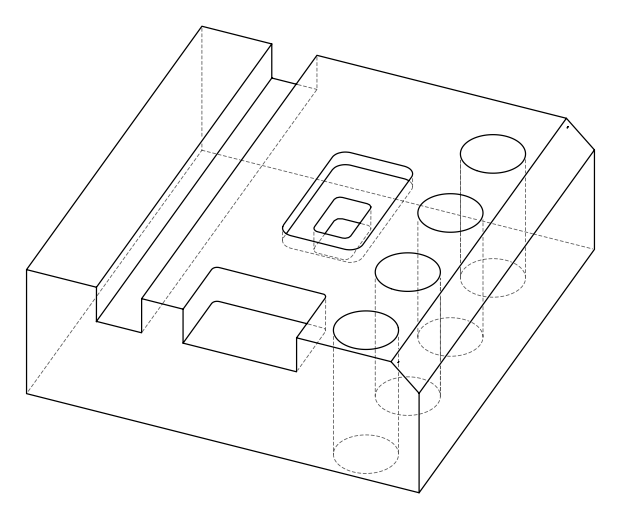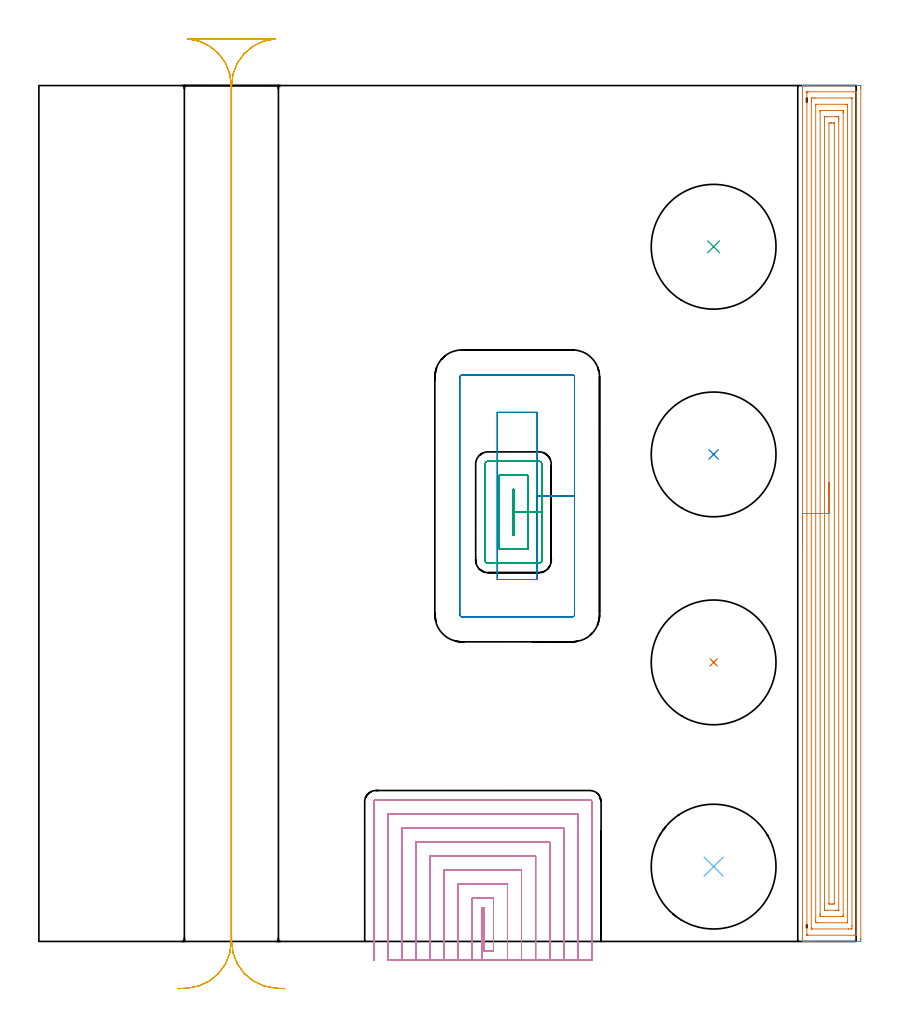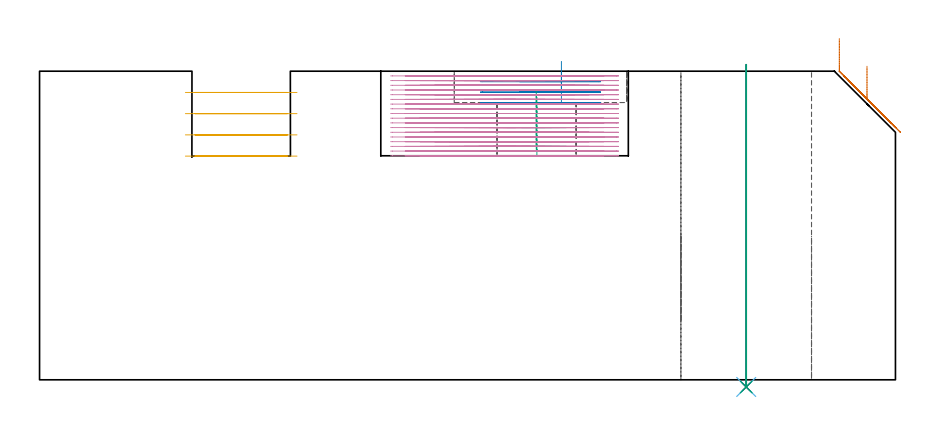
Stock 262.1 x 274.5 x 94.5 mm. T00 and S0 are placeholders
(PLAN: 9 operations, 4 tool changes, 84.8 min)
(1 AREA_MILL | FG_CHAMFER_SURFACE | UGT0205_001 | 15.68 min | 47997 mm3)
(2 MILL_RECTANGULAR_POCKET | POCKET_RECTANGULAR_STRAIGHT | UGT0201_008 | Follow Part, ap 4, ae 75% | 2.54 min | 46828 mm3)
(3 MILL_RECTANGULAR_POCKET_1 | POCKET_RECTANGULAR_STRAIGHT_1 | NXT0201_008 | Follow Part, ap 1.5, ae 75% | 5.78 min | 15056 mm3)
(4 MILL_SLOT | SLOT_PARTIAL_RECTANGULAR | NXT0201_008 | Follow Part, ap 1.5, ae 75% | 53.78 min | 94885 mm3)
(5 MILL_RECTANGULAR_SLOT | SLOT_RECTANGULAR | UGT0201_018 | Follow Part, ap 7.5, ae 75% | 5.45 min | 214836 mm3)
(6 INDEXABLE_INSERT_DRILL_THROUGH_HOLE_FROM_SOLID | STEP1HOLE | NXT0302_035 | 0.4 min | 118723 mm3)
(7 INDEXABLE_INSERT_DRILL_THROUGH_HOLE_FROM_SOLID_1 | STEP1HOLE_1 | NXT0302_035 | 0.4 min | 118724 mm3)
(8 INDEXABLE_INSERT_DRILL_THROUGH_HOLE_FROM_SOLID_2 | STEP1HOLE_2 | NXT0302_035 | 0.4 min | 118715 mm3)
(9 INDEXABLE_INSERT_DRILL_THROUGH_HOLE_FROM_SOLID_3 | STEP1HOLE_3 | NXT0302_035 | 0.4 min | 118717 mm3)
(TOOL UGT0205_001 | Chamfer Mill 20 x 3 x 45 deg. | D20 FL50 Z2)
(TOOL UGT0201_008 | End Mill 16 mm | D16 FL32 Z4)
(TOOL NXT0201_008 | ENDMILL 6mm [2P460-0600-NA 1630] | D6 FL26 Z6)
(TOOL UGT0201_018 | End mill 30 mm | D30 FL50 Z4)
(TOOL NXT0302_035 | Index. Insert Drill 40mm [880-D4000L40-05] | D40 PA176 FL200 Z2)
(OP 1 AREA_MILL)
G17 G21 G94 G90
T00 M6
G54
G17 G0 G90 X244.9 Y127.25 S1061 M3
G43 Z104.5 H0
G94 G1 Y127.288 Z103.628 F250.
Y127.402 Z102.763
Y127.591 Z101.911
Y127.853 Z101.079
Y128.187 Z100.273
Y128.59 Z99.5
Y129.059 Z98.764
Y129.59 Z98.072
Y130.179 Z97.428
Y130.822 Z96.839
Y131.514 Z96.308
Y132.25 Z95.839
Y133.024 Z95.436
Y133.83 Z95.103
Y134.662 Z94.84
Y135.514 Z94.651
Y136.378 Z94.538
Y137.25 Z94.5
X244.901 Y274.332 Z94.499
X244.899 Y274.401 Z94.497
X244.906 Y274.492 Z94.485
X244.914 Y274.497 Z94.477
X244.922 Y274.5 Z94.469
X245.272 Z94.127
X245.622 Z93.777
X246.285 Z93.11
X247.502 Z91.895
X248.055 Z91.339
X259.933 Z79.464
X262.215 Z77.183
X262.492 Z76.906
X263.1 Y274.496 Z76.298
X263.592 Y274.491 Z75.806
X263.595 Y274.386 Z75.803
X263.599 Y273.886 Z75.801
X263.6 Y273.381 Z75.8
Y1.002
X263.599 Y0.614 Z75.801
X263.595 Y0.114 Z75.803
X263.592 Y0.009 Z75.806
X263.1 Y0. Z76.298
X248.664 Z90.732
X248.055 Z91.339
X247.502 Z91.895
X247.17 Z92.226
X246.617 Z92.779
X246.285 Z93.11
X245.623 Z93.777
X245.275 Z94.125
X244.922 Z94.469
X244.902 Y0.008 Z94.488
X244.9 Y0.167 Z94.5
Y137.25
X246.315 Z93.085
Y272.1
X246.316 Y272.316 Z93.084
X246.319 Y272.424 Z93.081
X246.322 Y272.474 Z93.078
X246.329 Y272.49 Z93.071
X246.378 Y272.493 Z93.022
X246.775 Y272.499 Z92.625
X261.819 Z77.581
X262.06 Y272.495 Z77.34
X262.17 Y272.49 Z77.23
X262.179 Y272.484 Z77.221
X262.182 Y272.466 Z77.218
X262.185 Y272.419 Z77.215
X262.186 Y272.322 Z77.214
Y272.129
Y2.4
X262.185 Y2.184 Z77.215
X262.182 Y2.076 Z77.218
X262.179 Y2.026 Z77.221
X262.171 Y2.01 Z77.229
X262.122 Y2.007 Z77.278
X261.725 Y2.001 Z77.675
X246.681 Z92.719
X246.44 Y2.005 Z92.96
X246.33 Y2.01 Z93.07
X246.321 Y2.016 Z93.079
X246.318 Y2.034 Z93.082
X246.315 Y2.081 Z93.085
X246.314 Y2.178 Z93.086
Y2.371
X246.315 Y137.25 Z93.085
X247.729 Z91.671
X247.73 Y269.421 Z91.67
Y269.749
X247.734 Y270.314 Z91.666
X247.736 Y270.47 Z91.664
X247.88 Y270.491 Z91.52
X248.055 Y270.495 Z91.345
X248.756 Y270.5 Z90.644
X248.94 Z90.46
X260.445 Y270.499 Z78.955
X260.629 Y270.497 Z78.771
X260.751 Y270.493 Z78.649
X260.766 Y270.489 Z78.634
X260.768 Y270.485 Z78.632
X260.77 Y270.464 Z78.63
X260.771 Y270.424 Z78.629
X260.772 Y270.314 Z78.628
X260.771 Y5.079 Z78.629
X260.77 Y4.75 Z78.63
X260.766 Y4.186 Z78.634
X260.765 Y4.03 Z78.635
X260.62 Y4.009 Z78.78
X260.445 Y4.005 Z78.955
X259.744 Y4. Z79.656
X259.56 Z79.84
X248.055 Y4.001 Z91.345
X247.871 Y4.003 Z91.529
X247.749 Y4.007 Z91.651
X247.734 Y4.011 Z91.666
X247.732 Y4.015 Z91.668
X247.73 Y4.036 Z91.67
X247.728 Y4.516 Z91.672
X247.729 Y137.25 Z91.671
X249.143 Z90.257
X249.144 Y268.323 Z90.256
X249.145 Y268.421 Z90.255
X249.148 Y268.48 Z90.252
X249.15 Y268.489 Z90.25
X249.157 Y268.493 Z90.243
X249.182 Y268.497 Z90.218
X249.397 Y268.499 Z90.003
X258.703 Y268.5 Z80.697
X259.11 Y268.494 Z80.29
X259.314 Y268.49 Z80.086
X259.351 Y268.483 Z80.049
X259.353 Y268.449 Z80.047
X259.355 Y268.391 Z80.045
X259.357 Y267.839 Z80.043
Y267.635
Y6.177
X259.356 Y6.078 Z80.044
X259.353 Y6.019 Z80.047
X259.35 Y6.01 Z80.05
X259.344 Y6.006 Z80.056
X259.318 Y6.003 Z80.082
X259.103 Y6.001 Z80.297
X249.797 Y6. Z89.603
X249.39 Y6.006 Z90.01
X249.186 Y6.01 Z90.214
X249.149 Y6.017 Z90.251
X249.147 Y6.051 Z90.253
X249.145 Y6.109 Z90.255
X249.143 Y6.661 Z90.257
Y6.865
Y137.25
X250.557 Z88.843
X250.558 Y266.003 Z88.842
X250.559 Y266.157 Z88.841
X250.564 Y266.464 Z88.836
X250.566 Y266.492 Z88.834
X250.57 Y266.494 Z88.83
X250.589 Y266.498 Z88.811
X250.63 Y266.499 Z88.77
X250.71 Y266.5 Z88.69
X257.145 Z82.255
X257.79 Y266.496 Z81.61
X257.882 Y266.494 Z81.518
X257.932 Y266.49 Z81.468
X257.936 Y266.313 Z81.464
X257.941 Y266.004 Z81.459
X257.943 Y265.849 Z81.457
Y265.694
Y8.497
X257.942 Y8.342 Z81.458
X257.936 Y8.033 Z81.464
X257.934 Y8.008 Z81.466
X257.93 Y8.006 Z81.47
X257.911 Y8.002 Z81.489
X257.87 Y8.001 Z81.53
X257.79 Y8. Z81.61
X251.355 Z88.045
X250.71 Y8.004 Z88.69
X250.618 Y8.006 Z88.782
X250.568 Y8.01 Z88.832
X250.564 Y8.187 Z88.836
X250.559 Y8.497 Z88.841
X250.557 Y8.651 Z88.843
Y8.806
Y137.25
X251.971 Z87.429
X251.972 Y264.319 Z87.428
X251.974 Y264.447 Z87.426
X251.976 Y264.478 Z87.424
X251.978 Y264.487 Z87.422
X251.986 Y264.491 Z87.414
X252.049 Y264.497 Z87.351
X252.48 Y264.499 Z86.92
X252.932 Y264.5 Z86.468
X255.587 Z83.813
X256.02 Y264.499 Z83.38
X256.476 Y264.496 Z82.924
X256.518 Y264.49 Z82.882
X256.522 Y264.449 Z82.878
X256.526 Y264.063 Z82.874
X256.528 Y263.549 Z82.872
X256.529 Y263.17 Z82.871
X256.528 Y10.18 Z82.872
X256.527 Y10.052 Z82.873
X256.525 Y10.021 Z82.875
X256.523 Y10.012 Z82.877
X256.514 Y10.009 Z82.886
X256.451 Y10.002 Z82.949
X256.02 Y10.001 Z83.38
X255.568 Y10. Z83.832
X252.913 Z86.487
X252.48 Y10.001 Z86.92
X252.024 Y10.004 Z87.376
X251.982 Y10.01 Z87.418
X251.978 Y10.051 Z87.422
X251.974 Y10.437 Z87.426
X251.972 Y10.95 Z87.428
X251.971 Y11.33 Z87.429
Y137.25
X253.386 Z86.014
X253.387 Y262.277 Z86.013
X253.393 Y262.485 Z86.007
X253.807 Y262.495 Z85.593
X254.029 Y262.499 Z85.371
X254.25 Y262.5 Z85.15
X254.914 Y262.499 Z84.486
X255.03 Y262.496 Z84.37
X255.051 Y262.493 Z84.349
X255.108 Y262.475 Z84.292
X255.114 Y262.298 Z84.286
Y262.277
Y12.223
X255.108 Y12.015 Z84.292
X254.693 Y12.005 Z84.707
X254.471 Y12.001 Z84.929
X254.25 Y12. Z85.15
X253.586 Y12.001 Z85.814
X253.47 Y12.004 Z85.93
X253.449 Y12.007 Z85.951
X253.392 Y12.025 Z86.008
X253.386 Y12.202 Z86.014
Y12.223
Y137.25
Y138.122 Z86.052
Y138.987 Z86.166
Y139.838 Z86.355
Y140.67 Z86.617
Y141.476 Z86.951
Y142.25 Z87.354
Y142.986 Z87.823
Y143.678 Z88.354
Y144.321 Z88.943
Y144.91 Z89.586
Y145.442 Z90.279
Y145.91 Z91.014
Y146.313 Z91.788
Y146.647 Z92.594
Y146.909 Z93.426
Y147.098 Z94.278
Y147.212 Z95.143
Y147.25 Z96.014
G0 Z104.5
M5
M2
(OP 2 MILL_RECTANGULAR_POCKET)
G17 G21 G94 G90
T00 M6
G54
G17 G0 G90 X159.8 Y119.761 S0 M3
G43 Z104.5 H0
Z97.5
G94 G1 Y142.9 Z91.3 F250.
Y169.7 F500.
X147.
Y116.1
X159.8
Y142.9
X171.8
Y181.
G3 X171.1 Y181.7 R0.7
G1 X135.7
G3 X135. Y181. R0.7
G1 Y104.8
G3 X135.7 Y104.1 R0.7
G1 X171.1
G3 X171.8 Y104.8 R0.7
G1 Y142.9
Y143.9
G0 X159.8 Y119.761 Z94.3
G1 Y142.9 Z88.1 F250.
Y169.7 F500.
X147.
Y116.1
X159.8
Y142.9
X171.8
Y181.
G3 X171.1 Y181.7 R0.7
G1 X135.7
G3 X135. Y181. R0.7
G1 Y104.8
G3 X135.7 Y104.1 R0.7
G1 X171.1
G3 X171.8 Y104.8 R0.7
G1 Y142.9
Y143.9
G0 X159.8 Y119.761 Z91.1
G1 Y142.9 Z84.9 F250.
Y169.7 F500.
X147.
Y116.1
X159.8
Y142.9
X171.8
Y181.
G3 X171.1 Y181.7 R0.7
G1 X135.7
G3 X135. Y181. R0.7
G1 Y104.8
G3 X135.7 Y104.1 R0.7
G1 X171.1
G3 X171.8 Y104.8 R0.7
G1 Y142.9
Y143.9
G0 Z104.5
M5
M2
(OP 3 MILL_RECTANGULAR_POCKET_1)
G17 G21 G94 G90
T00 M6
G54
G17 G0 G90 X152.1 Y139.316 S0 M3
G43 Z104.5 H1
Z88.867
G94 G1 Y130.3 Z86.451 F250.
X152.3 Z86.397
Y137.65 Z84.428
Y145. F500.
X152.1
Y130.3
X152.3
Y137.65
X156.8
Y149.5
X147.6
Y125.8
X156.8
Y137.65
X161.3
Y153.1
G3 X160.4 Y154. R0.9
G1 X144.
G3 X143.1 Y153.1 R0.9
G1 Y122.2
G3 X144. Y121.3 R0.9
G1 X160.4
G3 X161.3 Y122.2 R0.9
G1 Y137.65
Y138.65
G0 X152.1 Y139.316 Z87.428
G1 Y130.3 Z85.012 F250.
X152.3 Z84.958
Y137.65 Z82.989
Y145. F500.
X152.1
Y130.3
X152.3
Y137.65
X156.8
Y149.5
X147.6
Y125.8
X156.8
Y137.65
X161.3
Y153.1
G3 X160.4 Y154. R0.9
G1 X144.
G3 X143.1 Y153.1 R0.9
G1 Y122.2
G3 X144. Y121.3 R0.9
G1 X160.4
G3 X161.3 Y122.2 R0.9
G1 Y137.65
Y138.65
G0 X152.1 Y139.316 Z85.989
G1 Y130.3 Z83.573 F250.
X152.3 Z83.519
Y137.65 Z81.55
Y145. F500.
X152.1
Y130.3
X152.3
Y137.65
X156.8
Y149.5
X147.6
Y125.8
X156.8
Y137.65
X161.3
Y153.1
G3 X160.4 Y154. R0.9
G1 X144.
G3 X143.1 Y153.1 R0.9
G1 Y122.2
G3 X144. Y121.3 R0.9
G1 X160.4
G3 X161.3 Y122.2 R0.9
G1 Y137.65
Y138.65
G0 X152.1 Y139.316 Z84.55
G1 Y130.3 Z82.134 F250.
X152.3 Z82.08
Y137.65 Z80.111
Y145. F500.
X152.1
Y130.3
X152.3
Y137.65
X156.8
Y149.5
X147.6
Y125.8
X156.8
Y137.65
X161.3
Y153.1
G3 X160.4 Y154. R0.9
G1 X144.
G3 X143.1 Y153.1 R0.9
G1 Y122.2
G3 X144. Y121.3 R0.9
G1 X160.4
G3 X161.3 Y122.2 R0.9
G1 Y137.65
Y138.65
G0 X152.1 Y139.316 Z83.111
G1 Y130.3 Z80.695 F250.
X152.3 Z80.642
Y137.65 Z78.672
Y145. F500.
X152.1
Y130.3
X152.3
Y137.65
X156.8
Y149.5
X147.6
Y125.8
X156.8
Y137.65
X161.3
Y153.1
G3 X160.4 Y154. R0.9
G1 X144.
G3 X143.1 Y153.1 R0.9
G1 Y122.2
G3 X144. Y121.3 R0.9
G1 X160.4
G3 X161.3 Y122.2 R0.9
G1 Y137.65
Y138.65
G0 X152.1 Y139.316 Z81.672
G1 Y130.3 Z79.256 F250.
X152.3 Z79.203
Y137.65 Z77.233
Y145. F500.
X152.1
Y130.3
X152.3
Y137.65
X156.8
Y149.5
X147.6
Y125.8
X156.8
Y137.65
X161.3
Y153.1
G3 X160.4 Y154. R0.9
G1 X144.
G3 X143.1 Y153.1 R0.9
G1 Y122.2
G3 X144. Y121.3 R0.9
G1 X160.4
G3 X161.3 Y122.2 R0.9
G1 Y137.65
Y138.65
G0 X152.1 Y139.316 Z80.233
G1 Y130.3 Z77.817 F250.
X152.3 Z77.764
Y137.65 Z75.794
Y145. F500.
X152.1
Y130.3
X152.3
Y137.65
X156.8
Y149.5
X147.6
Y125.8
X156.8
Y137.65
X161.3
Y153.1
G3 X160.4 Y154. R0.9
G1 X144.
G3 X143.1 Y153.1 R0.9
G1 Y122.2
G3 X144. Y121.3 R0.9
G1 X160.4
G3 X161.3 Y122.2 R0.9
G1 Y137.65
Y138.65
G0 X152.1 Y139.316 Z78.794
G1 Y130.3 Z76.379 F250.
X152.3 Z76.325
Y137.65 Z74.356
Y145. F500.
X152.1
Y130.3
X152.3
Y137.65
X156.8
Y149.5
X147.6
Y125.8
X156.8
Y137.65
X161.3
Y153.1
G3 X160.4 Y154. R0.9
G1 X144.
G3 X143.1 Y153.1 R0.9
G1 Y122.2
G3 X144. Y121.3 R0.9
G1 X160.4
G3 X161.3 Y122.2 R0.9
G1 Y137.65
Y138.65
G0 X152.1 Y139.316 Z77.356
G1 Y130.3 Z74.94 F250.
X152.3 Z74.886
Y137.65 Z72.917
Y145. F500.
X152.1
Y130.3
X152.3
Y137.65
X156.8
Y149.5
X147.6
Y125.8
X156.8
Y137.65
X161.3
Y153.1
G3 X160.4 Y154. R0.9
G1 X144.
G3 X143.1 Y153.1 R0.9
G1 Y122.2
G3 X144. Y121.3 R0.9
G1 X160.4
G3 X161.3 Y122.2 R0.9
G1 Y137.65
Y138.65
G0 X152.1 Y139.316 Z75.917
G1 Y130.3 Z73.501 F250.
X152.3 Z73.447
Y137.65 Z71.478
Y145. F500.
X152.1
Y130.3
X152.3
Y137.65
X156.8
Y149.5
X147.6
Y125.8
X156.8
Y137.65
X161.3
Y153.1
G3 X160.4 Y154. R0.9
G1 X144.
G3 X143.1 Y153.1 R0.9
G1 Y122.2
G3 X144. Y121.3 R0.9
G1 X160.4
G3 X161.3 Y122.2 R0.9
G1 Y137.65
Y138.65
G0 X152.1 Y139.316 Z74.478
G1 Y130.3 Z72.062 F250.
X152.3 Z72.008
Y137.65 Z70.039
Y145. F500.
X152.1
Y130.3
X152.3
Y137.65
X156.8
Y149.5
X147.6
Y125.8
X156.8
Y137.65
X161.3
Y153.1
G3 X160.4 Y154. R0.9
G1 X144.
G3 X143.1 Y153.1 R0.9
G1 Y122.2
G3 X144. Y121.3 R0.9
G1 X160.4
G3 X161.3 Y122.2 R0.9
G1 Y137.65
Y138.65
G0 X152.1 Y139.316 Z73.039
G1 Y130.3 Z70.623 F250.
X152.3 Z70.569
Y137.65 Z68.6
Y145. F500.
X152.1
Y130.3
X152.3
Y137.65
X156.8
Y149.5
X147.6
Y125.8
X156.8
Y137.65
X161.3
Y153.1
G3 X160.4 Y154. R0.9
G1 X144.
G3 X143.1 Y153.1 R0.9
G1 Y122.2
G3 X144. Y121.3 R0.9
G1 X160.4
G3 X161.3 Y122.2 R0.9
G1 Y137.65
Y138.65
G0 Z104.5
M5
M2
(OP 4 MILL_SLOT)
G17 G21 G94 G90
T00 M6
G54
G17 G0 G90 X142. Y-6. S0 M3
G43 Z104.5 H1
Z93.061
G94 G1 Y-3. F250.
Y10.9 F500.
X142.8
Y-3.
X145.8
Y13.9
X139.
Y-3.
Y-6. F250.
X150.3
Y-3.
Y18.4 F500.
X134.5
Y-3.
Y-6. F250.
X154.8
Y-3.
Y22.9 F500.
X130.
Y-3.
Y-6. F250.
X159.3
Y-3.
Y27.4 F500.
X125.5
Y-3.
Y-6. F250.
X163.8
Y-3.
Y31.9 F500.
X121.
Y-3.
Y-6. F250.
X168.3
Y-3.
Y36.4 F500.
X116.5
Y-3.
Y-6. F250.
X172.8
Y-3.
Y40.9 F500.
X112.
Y-3.
Y-6. F250.
X177.3
Y-3.
Y44.8 F500.
G3 X176.7 Y45.4 R0.6
G1 X108.1
G3 X107.5 Y44.8 R0.6
G1 Y-3.
Y-6. F250.
G0 X142. Z91.622
G1 Y-3.
Y10.9 F500.
X142.8
Y-3.
X145.8
Y13.9
X139.
Y-3.
Y-6. F250.
X150.3
Y-3.
Y18.4 F500.
X134.5
Y-3.
Y-6. F250.
X154.8
Y-3.
Y22.9 F500.
X130.
Y-3.
Y-6. F250.
X159.3
Y-3.
Y27.4 F500.
X125.5
Y-3.
Y-6. F250.
X163.8
Y-3.
Y31.9 F500.
X121.
Y-3.
Y-6. F250.
X168.3
Y-3.
Y36.4 F500.
X116.5
Y-3.
Y-6. F250.
X172.8
Y-3.
Y40.9 F500.
X112.
Y-3.
Y-6. F250.
X177.3
Y-3.
Y44.8 F500.
G3 X176.7 Y45.4 R0.6
G1 X108.1
G3 X107.5 Y44.8 R0.6
G1 Y-3.
Y-6. F250.
G0 X142. Z90.183
G1 Y-3.
Y10.9 F500.
X142.8
Y-3.
X145.8
Y13.9
X139.
Y-3.
Y-6. F250.
X150.3
Y-3.
Y18.4 F500.
X134.5
Y-3.
Y-6. F250.
X154.8
Y-3.
Y22.9 F500.
X130.
Y-3.
Y-6. F250.
X159.3
Y-3.
Y27.4 F500.
X125.5
Y-3.
Y-6. F250.
X163.8
Y-3.
Y31.9 F500.
X121.
Y-3.
Y-6. F250.
X168.3
Y-3.
Y36.4 F500.
X116.5
Y-3.
Y-6. F250.
X172.8
Y-3.
Y40.9 F500.
X112.
Y-3.
Y-6. F250.
X177.3
Y-3.
Y44.8 F500.
G3 X176.7 Y45.4 R0.6
G1 X108.1
G3 X107.5 Y44.8 R0.6
G1 Y-3.
Y-6. F250.
G0 X142. Z88.744
G1 Y-3.
Y10.9 F500.
X142.8
Y-3.
X145.8
Y13.9
X139.
Y-3.
Y-6. F250.
X150.3
Y-3.
Y18.4 F500.
X134.5
Y-3.
Y-6. F250.
X154.8
Y-3.
Y22.9 F500.
X130.
Y-3.
Y-6. F250.
X159.3
Y-3.
Y27.4 F500.
X125.5
Y-3.
Y-6. F250.
X163.8
Y-3.
Y31.9 F500.
X121.
Y-3.
Y-6. F250.
X168.3
Y-3.
Y36.4 F500.
X116.5
Y-3.
Y-6. F250.
X172.8
Y-3.
Y40.9 F500.
X112.
Y-3.
Y-6. F250.
X177.3
Y-3.
Y44.8 F500.
G3 X176.7 Y45.4 R0.6
G1 X108.1
G3 X107.5 Y44.8 R0.6
G1 Y-3.
Y-6. F250.
G0 X142. Z87.305
G1 Y-3.
Y10.9 F500.
X142.8
Y-3.
X145.8
Y13.9
X139.
Y-3.
Y-6. F250.
X150.3
Y-3.
Y18.4 F500.
X134.5
Y-3.
Y-6. F250.
X154.8
Y-3.
Y22.9 F500.
X130.
Y-3.
Y-6. F250.
X159.3
Y-3.
Y27.4 F500.
X125.5
Y-3.
Y-6. F250.
X163.8
Y-3.
Y31.9 F500.
X121.
Y-3.
Y-6. F250.
X168.3
Y-3.
Y36.4 F500.
X116.5
Y-3.
Y-6. F250.
X172.8
Y-3.
Y40.9 F500.
X112.
Y-3.
Y-6. F250.
X177.3
Y-3.
Y44.8 F500.
G3 X176.7 Y45.4 R0.6
G1 X108.1
G3 X107.5 Y44.8 R0.6
G1 Y-3.
Y-6. F250.
G0 X142. Z85.867
G1 Y-3.
Y10.9 F500.
X142.8
Y-3.
X145.8
Y13.9
X139.
Y-3.
Y-6. F250.
X150.3
Y-3.
Y18.4 F500.
X134.5
Y-3.
Y-6. F250.
X154.8
Y-3.
Y22.9 F500.
X130.
Y-3.
Y-6. F250.
X159.3
Y-3.
Y27.4 F500.
X125.5
Y-3.
Y-6. F250.
X163.8
Y-3.
Y31.9 F500.
X121.
Y-3.
Y-6. F250.
X168.3
Y-3.
Y36.4 F500.
X116.5
Y-3.
Y-6. F250.
X172.8
Y-3.
Y40.9 F500.
X112.
Y-3.
Y-6. F250.
X177.3
Y-3.
Y44.8 F500.
G3 X176.7 Y45.4 R0.6
G1 X108.1
G3 X107.5 Y44.8 R0.6
G1 Y-3.
Y-6. F250.
G0 X142. Z84.428
G1 Y-3.
Y10.9 F500.
X142.8
Y-3.
X145.8
Y13.9
X139.
Y-3.
Y-6. F250.
X150.3
Y-3.
Y18.4 F500.
X134.5
Y-3.
Y-6. F250.
X154.8
Y-3.
Y22.9 F500.
X130.
Y-3.
Y-6. F250.
X159.3
Y-3.
Y27.4 F500.
X125.5
Y-3.
Y-6. F250.
X163.8
Y-3.
Y31.9 F500.
X121.
Y-3.
Y-6. F250.
X168.3
Y-3.
Y36.4 F500.
X116.5
Y-3.
Y-6. F250.
X172.8
Y-3.
Y40.9 F500.
X112.
Y-3.
Y-6. F250.
X177.3
Y-3.
Y44.8 F500.
G3 X176.7 Y45.4 R0.6
G1 X108.1
G3 X107.5 Y44.8 R0.6
G1 Y-3.
Y-6. F250.
G0 X142. Z82.989
G1 Y-3.
Y10.9 F500.
X142.8
Y-3.
X145.8
Y13.9
X139.
Y-3.
Y-6. F250.
X150.3
Y-3.
Y18.4 F500.
X134.5
Y-3.
Y-6. F250.
X154.8
Y-3.
Y22.9 F500.
X130.
Y-3.
Y-6. F250.
X159.3
Y-3.
Y27.4 F500.
X125.5
Y-3.
Y-6. F250.
X163.8
Y-3.
Y31.9 F500.
X121.
Y-3.
Y-6. F250.
X168.3
Y-3.
Y36.4 F500.
X116.5
Y-3.
Y-6. F250.
X172.8
Y-3.
Y40.9 F500.
X112.
Y-3.
Y-6. F250.
X177.3
Y-3.
Y44.8 F500.
G3 X176.7 Y45.4 R0.6
G1 X108.1
G3 X107.5 Y44.8 R0.6
G1 Y-3.
Y-6. F250.
G0 X142. Z81.55
G1 Y-3.
Y10.9 F500.
X142.8
Y-3.
X145.8
Y13.9
X139.
Y-3.
Y-6. F250.
X150.3
Y-3.
Y18.4 F500.
X134.5
Y-3.
Y-6. F250.
X154.8
Y-3.
Y22.9 F500.
X130.
Y-3.
Y-6. F250.
X159.3
Y-3.
Y27.4 F500.
X125.5
Y-3.
Y-6. F250.
X163.8
Y-3.
Y31.9 F500.
X121.
Y-3.
Y-6. F250.
X168.3
Y-3.
Y36.4 F500.
X116.5
Y-3.
Y-6. F250.
X172.8
Y-3.
Y40.9 F500.
X112.
Y-3.
Y-6. F250.
X177.3
Y-3.
Y44.8 F500.
G3 X176.7 Y45.4 R0.6
G1 X108.1
G3 X107.5 Y44.8 R0.6
G1 Y-3.
Y-6. F250.
G0 X142. Z80.111
G1 Y-3.
Y10.9 F500.
X142.8
Y-3.
X145.8
Y13.9
X139.
Y-3.
Y-6. F250.
X150.3
Y-3.
Y18.4 F500.
X134.5
Y-3.
Y-6. F250.
X154.8
Y-3.
Y22.9 F500.
X130.
Y-3.
Y-6. F250.
X159.3
Y-3.
Y27.4 F500.
X125.5
Y-3.
Y-6. F250.
X163.8
Y-3.
Y31.9 F500.
X121.
Y-3.
Y-6. F250.
X168.3
Y-3.
Y36.4 F500.
X116.5
Y-3.
Y-6. F250.
X172.8
Y-3.
Y40.9 F500.
X112.
Y-3.
Y-6. F250.
X177.3
Y-3.
Y44.8 F500.
G3 X176.7 Y45.4 R0.6
G1 X108.1
G3 X107.5 Y44.8 R0.6
G1 Y-3.
Y-6. F250.
G0 X142. Z78.672
G1 Y-3.
Y10.9 F500.
X142.8
Y-3.
X145.8
Y13.9
X139.
Y-3.
Y-6. F250.
X150.3
Y-3.
Y18.4 F500.
X134.5
Y-3.
Y-6. F250.
X154.8
Y-3.
Y22.9 F500.
X130.
Y-3.
Y-6. F250.
X159.3
Y-3.
Y27.4 F500.
X125.5
Y-3.
Y-6. F250.
X163.8
Y-3.
Y31.9 F500.
X121.
Y-3.
Y-6. F250.
X168.3
Y-3.
Y36.4 F500.
X116.5
Y-3.
Y-6. F250.
X172.8
Y-3.
Y40.9 F500.
X112.
Y-3.
Y-6. F250.
X177.3
Y-3.
Y44.8 F500.
G3 X176.7 Y45.4 R0.6
G1 X108.1
G3 X107.5 Y44.8 R0.6
G1 Y-3.
Y-6. F250.
G0 X142. Z77.233
G1 Y-3.
Y10.9 F500.
X142.8
Y-3.
X145.8
Y13.9
X139.
Y-3.
Y-6. F250.
X150.3
Y-3.
Y18.4 F500.
X134.5
Y-3.
Y-6. F250.
X154.8
Y-3.
Y22.9 F500.
X130.
Y-3.
Y-6. F250.
X159.3
Y-3.
Y27.4 F500.
X125.5
Y-3.
Y-6. F250.
X163.8
Y-3.
Y31.9 F500.
X121.
Y-3.
Y-6. F250.
X168.3
Y-3.
Y36.4 F500.
X116.5
Y-3.
Y-6. F250.
X172.8
Y-3.
Y40.9 F500.
X112.
Y-3.
Y-6. F250.
X177.3
Y-3.
Y44.8 F500.
G3 X176.7 Y45.4 R0.6
G1 X108.1
G3 X107.5 Y44.8 R0.6
G1 Y-3.
Y-6. F250.
G0 X142. Z75.794
G1 Y-3.
Y10.9 F500.
X142.8
Y-3.
X145.8
Y13.9
X139.
Y-3.
Y-6. F250.
X150.3
Y-3.
Y18.4 F500.
X134.5
Y-3.
Y-6. F250.
X154.8
Y-3.
Y22.9 F500.
X130.
Y-3.
Y-6. F250.
X159.3
Y-3.
Y27.4 F500.
X125.5
Y-3.
Y-6. F250.
X163.8
Y-3.
Y31.9 F500.
X121.
Y-3.
Y-6. F250.
X168.3
Y-3.
Y36.4 F500.
X116.5
Y-3.
Y-6. F250.
X172.8
Y-3.
Y40.9 F500.
X112.
Y-3.
Y-6. F250.
X177.3
Y-3.
Y44.8 F500.
G3 X176.7 Y45.4 R0.6
G1 X108.1
G3 X107.5 Y44.8 R0.6
G1 Y-3.
Y-6. F250.
G0 X142. Z74.356
G1 Y-3.
Y10.9 F500.
X142.8
Y-3.
X145.8
Y13.9
X139.
Y-3.
Y-6. F250.
X150.3
Y-3.
Y18.4 F500.
X134.5
Y-3.
Y-6. F250.
X154.8
Y-3.
Y22.9 F500.
X130.
Y-3.
Y-6. F250.
X159.3
Y-3.
Y27.4 F500.
X125.5
Y-3.
Y-6. F250.
X163.8
Y-3.
Y31.9 F500.
X121.
Y-3.
Y-6. F250.
X168.3
Y-3.
Y36.4 F500.
X116.5
Y-3.
Y-6. F250.
X172.8
Y-3.
Y40.9 F500.
X112.
Y-3.
Y-6. F250.
X177.3
Y-3.
Y44.8 F500.
G3 X176.7 Y45.4 R0.6
G1 X108.1
G3 X107.5 Y44.8 R0.6
G1 Y-3.
Y-6. F250.
G0 X142. Z72.917
G1 Y-3.
Y10.9 F500.
X142.8
Y-3.
X145.8
Y13.9
X139.
Y-3.
Y-6. F250.
X150.3
Y-3.
Y18.4 F500.
X134.5
Y-3.
Y-6. F250.
X154.8
Y-3.
Y22.9 F500.
X130.
Y-3.
Y-6. F250.
X159.3
Y-3.
Y27.4 F500.
X125.5
Y-3.
Y-6. F250.
X163.8
Y-3.
Y31.9 F500.
X121.
Y-3.
Y-6. F250.
X168.3
Y-3.
Y36.4 F500.
X116.5
Y-3.
Y-6. F250.
X172.8
Y-3.
Y40.9 F500.
X112.
Y-3.
Y-6. F250.
X177.3
Y-3.
Y44.8 F500.
G3 X176.7 Y45.4 R0.6
G1 X108.1
G3 X107.5 Y44.8 R0.6
G1 Y-3.
Y-6. F250.
G0 X142. Z71.478
G1 Y-3.
Y10.9 F500.
X142.8
Y-3.
X145.8
Y13.9
X139.
Y-3.
Y-6. F250.
X150.3
Y-3.
Y18.4 F500.
X134.5
Y-3.
Y-6. F250.
X154.8
Y-3.
Y22.9 F500.
X130.
Y-3.
Y-6. F250.
X159.3
Y-3.
Y27.4 F500.
X125.5
Y-3.
Y-6. F250.
X163.8
Y-3.
Y31.9 F500.
X121.
Y-3.
Y-6. F250.
X168.3
Y-3.
Y36.4 F500.
X116.5
Y-3.
Y-6. F250.
X172.8
Y-3.
Y40.9 F500.
X112.
Y-3.
Y-6. F250.
X177.3
Y-3.
Y44.8 F500.
G3 X176.7 Y45.4 R0.6
G1 X108.1
G3 X107.5 Y44.8 R0.6
G1 Y-3.
Y-6. F250.
G0 X142. Z70.039
G1 Y-3.
Y10.9 F500.
X142.8
Y-3.
X145.8
Y13.9
X139.
Y-3.
Y-6. F250.
X150.3
Y-3.
Y18.4 F500.
X134.5
Y-3.
Y-6. F250.
X154.8
Y-3.
Y22.9 F500.
X130.
Y-3.
Y-6. F250.
X159.3
Y-3.
Y27.4 F500.
X125.5
Y-3.
Y-6. F250.
X163.8
Y-3.
Y31.9 F500.
X121.
Y-3.
Y-6. F250.
X168.3
Y-3.
Y36.4 F500.
X116.5
Y-3.
Y-6. F250.
X172.8
Y-3.
Y40.9 F500.
X112.
Y-3.
Y-6. F250.
X177.3
Y-3.
Y44.8 F500.
G3 X176.7 Y45.4 R0.6
G1 X108.1
G3 X107.5 Y44.8 R0.6
G1 Y-3.
Y-6. F250.
G0 X142. Z68.6
G1 Y-3.
Y10.9 F500.
X142.8
Y-3.
X145.8
Y13.9
X139.
Y-3.
Y-6. F250.
X150.3
Y-3.
Y18.4 F500.
X134.5
Y-3.
Y-6. F250.
X154.8
Y-3.
Y22.9 F500.
X130.
Y-3.
Y-6. F250.
X159.3
Y-3.
Y27.4 F500.
X125.5
Y-3.
Y-6. F250.
X163.8
Y-3.
Y31.9 F500.
X121.
Y-3.
Y-6. F250.
X168.3
Y-3.
Y36.4 F500.
X116.5
Y-3.
Y-6. F250.
X172.8
Y-3.
Y40.9 F500.
X112.
Y-3.
Y-6. F250.
X177.3
Y-3.
Y44.8 F500.
G3 X176.7 Y45.4 R0.6
G1 X108.1
G3 X107.5 Y44.8 R0.6
G1 Y-3.
Y-6. F250.
G0 Z104.5
M5
M2
(OP 5 MILL_RECTANGULAR_SLOT)
G17 G21 G94 G90
T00 M6
G54
G17 G0 G90 X78.846 Y-15.16 S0 M3
G43 Z104.5 H0
Z88.
G94 G1 X75.852 Y-14.97 F250.
G2 X61.8 Y0. R15. F500.
G1 Y274.5
G2 X75.852 Y289.47 R15.
G1 Y289.5
X47.648
Y289.47
G2 X61.7 Y274.5 R15.
G1 Y0.
G2 X47.648 Y-14.97 R15.
G1 X44.654 Y-15.16 F250.
G0 X78.846 Z81.5
G1 X75.852 Y-14.97
G2 X61.8 Y0. R15. F500.
G1 Y274.5
G2 X75.852 Y289.47 R15.
G1 Y289.5
X47.648
Y289.47
G2 X61.7 Y274.5 R15.
G1 Y0.
G2 X47.648 Y-14.97 R15.
G1 X44.654 Y-15.16 F250.
G0 X78.846 Z75.
G1 X75.852 Y-14.97
G2 X61.8 Y0. R15. F500.
G1 Y274.5
G2 X75.852 Y289.47 R15.
G1 Y289.5
X47.648
Y289.47
G2 X61.7 Y274.5 R15.
G1 Y0.
G2 X47.648 Y-14.97 R15.
G1 X44.654 Y-15.16 F250.
G0 X78.846 Z68.5
G1 X75.852 Y-14.97
G2 X61.8 Y0. R15. F500.
G1 Y274.5
G2 X75.852 Y289.47 R15.
G1 Y289.5
X47.648
Y289.47
G2 X61.7 Y274.5 R15.
G1 Y0.
G2 X47.648 Y-14.97 R15.
G1 X44.654 Y-15.16 F250.
G0 Z104.5
M5
M2
(OP 6 INDEXABLE_INSERT_DRILL_THROUGH_HOLE_FROM_SOLID)
G17 G21 G94 G90
T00 M6
G54
G17 G0 G90 X216.4 Y24. S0 M3
G43 Z104.5 H1
G94 G81 G98 Z-2.198 F250. R96.5
G80
M5
M2
(OP 7 INDEXABLE_INSERT_DRILL_THROUGH_HOLE_FROM_SOLID_1)
G17 G21 G94 G90
T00 M6
G54
G17 G0 G90 X216.4 Y89.5 S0 M3
G43 Z104.5 H1
G94 G81 G98 Z-2.198 F250. R96.5
G80
M5
M2
(OP 8 INDEXABLE_INSERT_DRILL_THROUGH_HOLE_FROM_SOLID_2)
G17 G21 G94 G90
T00 M6
G54
G17 G0 G90 X216.4 Y156.2 S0 M3
G43 Z104.5 H1
G94 G81 G98 Z-2.198 F250. R96.5
G80
M5
M2
(OP 9 INDEXABLE_INSERT_DRILL_THROUGH_HOLE_FROM_SOLID_3)
G17 G21 G94 G90
T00 M6
G54
G17 G0 G90 X216.4 Y222.8 S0 M3
G43 Z104.5 H1
G94 G81 G98 Z-2.198 F250. R96.5
G80
M5
M2
